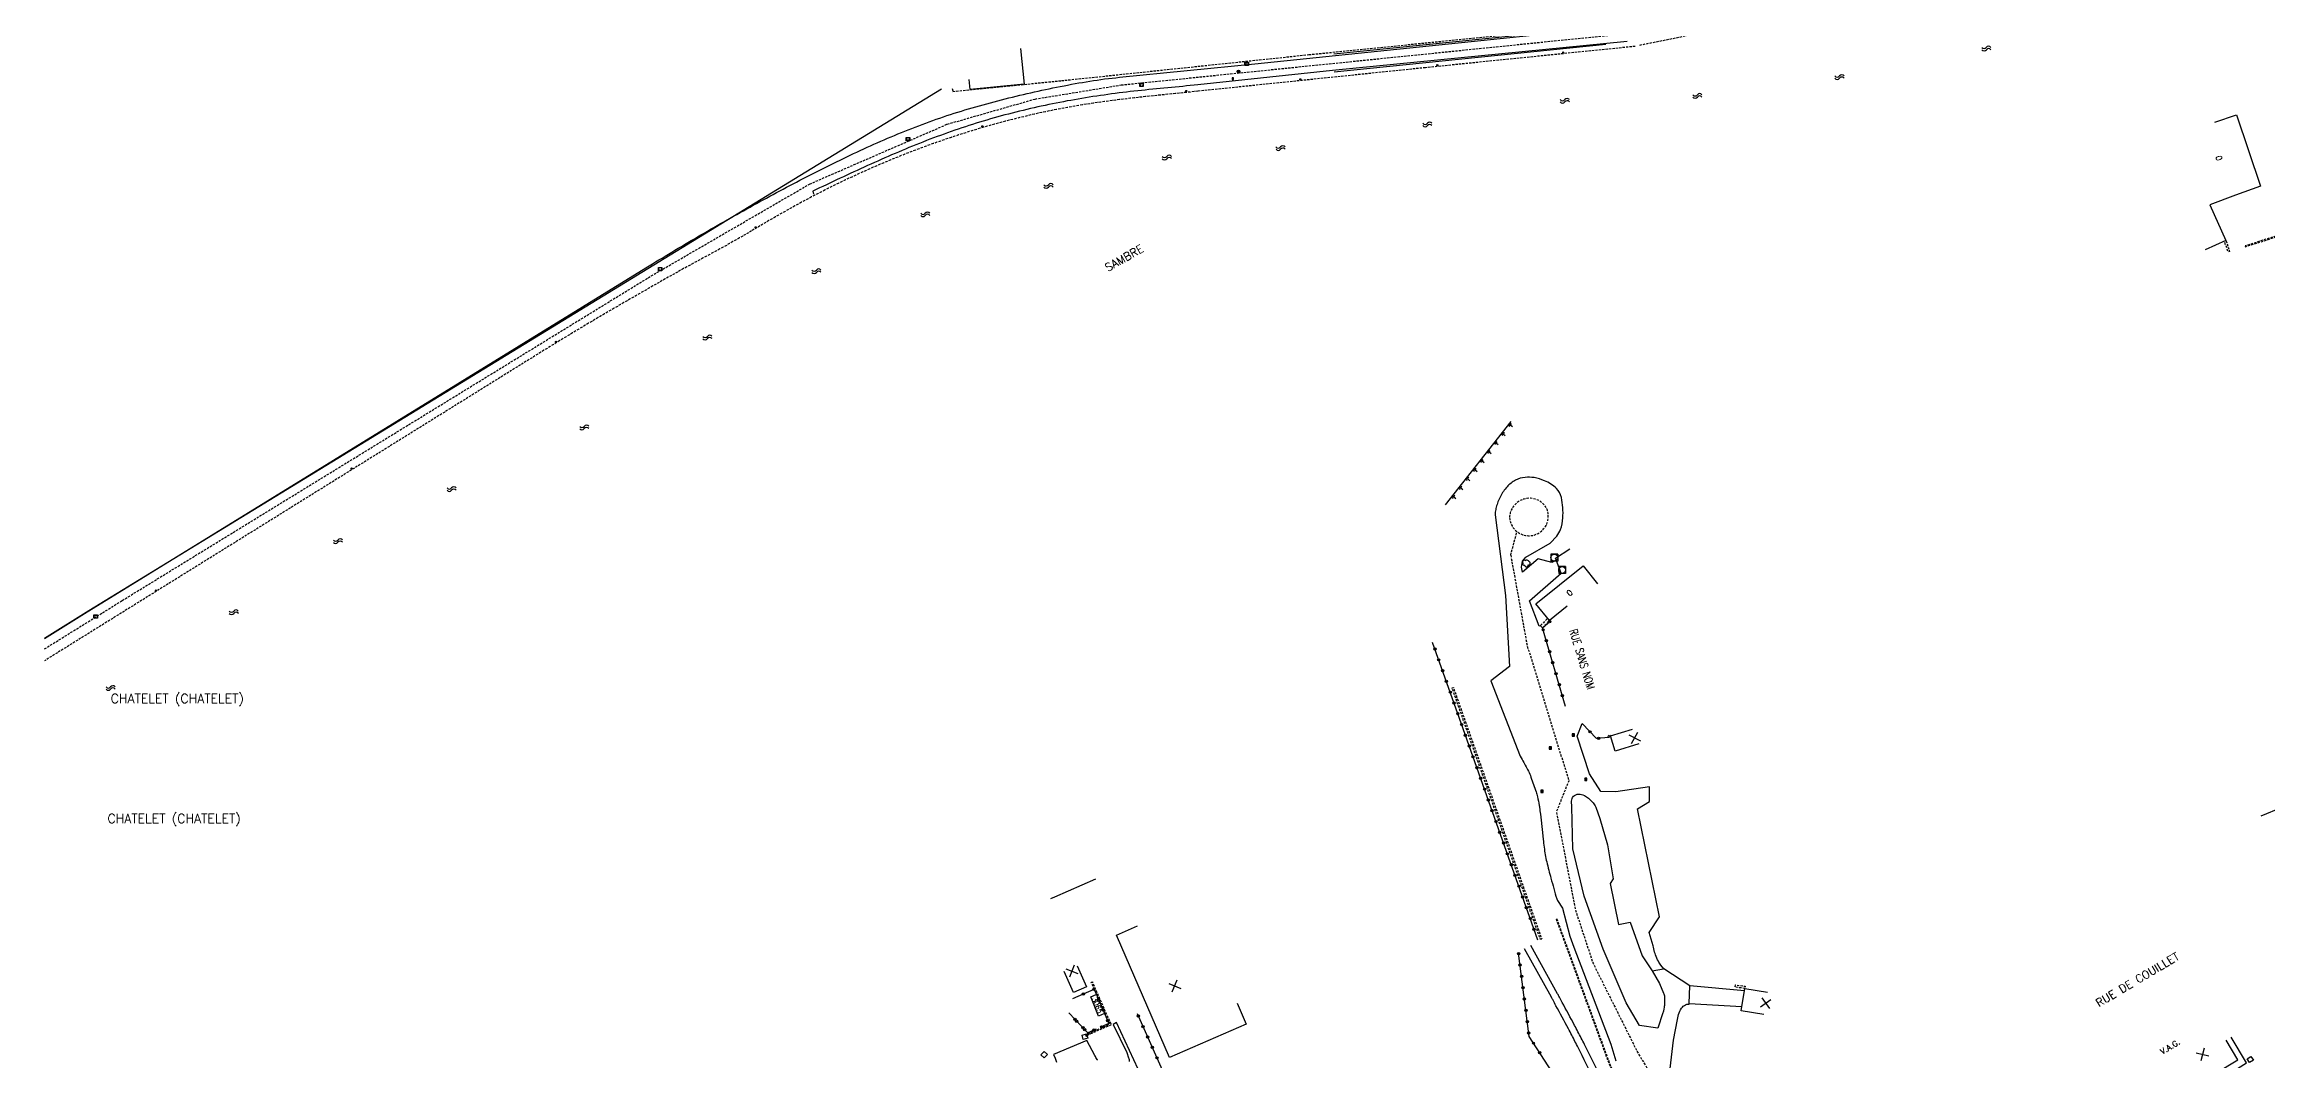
# Model space of a CAD drawing. Header units: millimetres. Extents: x 160000 to 161000, y 121000 to 122000.
# Drawn here: x 160000 to 160486.1, y 121434.1 to 121656.1 of the extents above; entities that cross this region are included whole.
import ezdxf
from ezdxf.enums import TextEntityAlignment as Align

# ---------------------------------------------------------------- set-up
doc = ezdxf.new("R2010")
doc.units = ezdxf.units.MM
doc.linetypes.add('DASHED', pattern=[0.75, 0.5, -0.25])
doc.layers.get('0').update_dxf_attribs({"linetype": 'CONTINUOUS'})
for name, color, linetype in [('W0001', 6, 'DASHED'), ('W0008', 7, 'CONTINUOUS'), ('W0017', 7, 'CONTINUOUS'), ('W0100', 7, 'CONTINUOUS'), ('W0112', 1, 'DASHED'), ('W0211', 2, 'CONTINUOUS'), ('W0300', 7, 'CONTINUOUS'), ('W0322', 7, 'CONTINUOUS'), ('W0330', 7, 'CONTINUOUS'), ('W0334', 7, 'CONTINUOUS'), ('W0402', 7, 'CONTINUOUS'), ('W0420', 7, 'CONTINUOUS'), ('W0454', 7, 'CONTINUOUS'), ('W0500', 5, 'DASHED'), ('W0700', 7, 'CONTINUOUS'), ('W0980', 7, 'CONTINUOUS'), ('W0984', 7, 'CONTINUOUS'), ('W0989', 7, 'CONTINUOUS'), ('W0991', 7, 'CONTINUOUS'), ('W1102', 7, 'CONTINUOUS')]:
    doc.layers.add(name, color=color, linetype=linetype)
doc.styles.get("Standard").update_dxf_attribs({"font": 'romans.shx', "width": 0.85})

# ---------------------------------------------------------------- blocks, each defined once
blk = doc.blocks.new('t211o')
at = {"color": 0, "linetype": 'Continuous'}
for p, q in [((-0.29, 0.5), (-0.29, 0)), ((0, 1), (0, 0)), ((0.29, 0.5), (0.29, 0))]:
    blk.add_line(p, q, dxfattribs=at)
blk = doc.blocks.new('T420')
for p, q in [((0.75, 0.75), (-0.75, 0.75)), ((-0.75, 0.75), (-0.75, -0.75)), ((0.75, 0.75), (0.75, -0.75)), ((0.75, -0.75), (-0.75, -0.75))]:
    blk.add_line(p, q)
blk.add_ellipse((0, 0), major_axis=(-0.53, 0.53), ratio=1, start_param=3.926991, end_param=10.210176)
blk = doc.blocks.new('T300')
for p, q in [((-0.8, 0.51), (-0.86, 0.34)), ((-0.86, 0.34), (-0.86, 0.17)), ((-0.86, 0.17), (-0.74, 0.06)), ((-0.69, 0.63), (-0.8, 0.51)), ((-0.8, -0.06), (-0.74, 0.06)), ((-0.74, 0.06), (-0.69, 0.11)), ((-0.57, 0.69), (-0.69, 0.63)), ((-0.46, 0.69), (-0.57, 0.69)), ((-0.29, 0.63), (-0.46, 0.69)), ((-0.29, 0.63), (-0.17, 0.74)), ((-0.23, 0.57), (-0.29, 0.63)), ((-0.17, 0.74), (-0.06, 0.8)), ((-0.06, 0.8), (0.06, 0.8)), ((0.06, 0.8), (0.23, 0.74)), ((0.23, 0.74), (0.34, 0.63)), ((0.34, 0.63), (0.4, 0.51)), ((0.46, 0.46), (0.34, 0.46)), ((0.4, 0.51), (0.4, 0.46)), ((0.57, 0.4), (0.46, 0.46)), ((0.57, 0.4), (0.69, 0.29)), ((0.69, 0.29), (0.74, 0.17)), ((0.74, 0.06), (0.69, -0.17)), ((0.74, 0.17), (0.74, 0.06)), ((-0.8, -0.17), (-0.8, -0.06)), ((-0.8, -0.23), (-0.8, -0.17)), ((-0.74, -0.34), (-0.8, -0.23)), ((-0.69, -0.4), (-0.74, -0.34)), ((-0.51, -0.46), (-0.69, -0.4)), ((-0.4, -0.46), (-0.51, -0.46)), ((-0.4, -0.46), (-0.34, -0.46)), ((-0.34, -0.46), (-0.34, -0.4)), ((-0.34, -0.51), (-0.34, -0.46)), ((-0.29, -0.63), (-0.34, -0.51)), ((-0.17, -0.74), (-0.29, -0.63)), ((-0.06, -0.8), (-0.17, -0.74)), ((0.06, -0.8), (-0.06, -0.8)), ((0.17, -0.74), (0.06, -0.8)), ((0.23, -0.69), (0.17, -0.74)), ((0.29, -0.46), (0.23, -0.46)), ((0.29, -0.63), (0.23, -0.69)), ((0.46, -0.4), (0.29, -0.46)), ((0.34, -0.51), (0.29, -0.63)), ((0.34, -0.51), (0.34, -0.46)), ((0.57, -0.34), (0.46, -0.4)), ((0.63, -0.29), (0.57, -0.34)), ((0.69, -0.17), (0.63, -0.29))]:
    blk.add_line(p, q)
blk = doc.blocks.new('t322o')
at = {"color": 0, "linetype": 'Continuous'}
for radius in [0.25, 0.15]:
    blk.add_circle((0, 0), radius, dxfattribs=at)
blk = doc.blocks.new('t330o')
at = {"color": 0, "linetype": 'Continuous'}
for p, q in [((0.25, -0.25), (-0.25, 0.25)), ((-0.25, -0.25), (0.25, 0.25)), ((-0.25, 0.25), (-0.25, -0.25)), ((0.25, 0.25), (-0.25, 0.25)), ((0.25, -0.25), (0.25, 0.25)), ((-0.25, -0.25), (0.25, -0.25)), ((-0.25, -0.25), (-0.25, -0.25))]:
    blk.add_line(p, q, dxfattribs=at)
blk = doc.blocks.new('t991o')
at = {"color": 0, "linetype": 'Continuous'}
for p, q in [((-1, 1), (1, -1)), ((-1, -1), (1, 1))]:
    blk.add_line(p, q, dxfattribs=at)
blk = doc.blocks.new('t112o')
at = {"color": 0, "linetype": 'Continuous'}
for p, q in [((-0.5, 0.5), (0.5, 0.5)), ((-0.5, -0.5), (-0.5, 0.5)), ((0.5, 0.5), (0.5, -0.5)), ((0.5, -0.5), (-0.5, -0.5))]:
    blk.add_line(p, q, dxfattribs=at)
blk = doc.blocks.new('t500o')
at = {"color": 0, "linetype": 'Continuous'}
for centre, start, end in [((-0.5, 0.625), 216.8699, 323.1301), ((0.5, -0.125), 36.8699, 143.1301), ((0.5, -0.625), 36.8699, 143.1301), ((-0.5, 0.125), 216.8699, 323.1301)]:
    blk.add_arc(centre, 0.625, start, end, dxfattribs=at)

msp = doc.modelspace()

# ---------------------------------------------------------------- linework, layer by layer
at = {"layer": 'W0001'}
for p, q in [((160235.51, 121647.25), (160343.6, 121658.25)), ((160197.49, 121638.67), (160216.68, 121644.17)), ((160216.68, 121644.17), (160235.51, 121647.25)), ((160167.38, 121625.58), (160197.49, 121638.67)), ((160132.69, 121605.47), (160167.38, 121625.58)), ((160017.02, 121534.51), (160132.69, 121605.47)), ((160000, 121523.91), (160017.02, 121534.51))]:
    msp.add_line(p, q, dxfattribs=at)
at = {"layer": 'W0001', "flags": 128}
msp.add_lwpolyline([(160320.48, 121552.6, 1.219704), (160328.5, 121554.83, 0.743581)], format="xyb", close=True, dxfattribs=at)
for points in [[(160320.73, 121544.44), (160322.1, 121549.57)], [(160320.73, 121544.44), (160324.31, 121524.7), (160333.44, 121495.09), (160330.72, 121488.31), (160334.91, 121466.77), (160338.74, 121455.17), (160348.62, 121435.43), (160353.68, 121427.16), (160354.79, 121422.84), (160358.63, 121407.7), (160360.97, 121400.92), (160364.8, 121392.03), (160368.63, 121382.66), (160373.81, 121373.53), (160378.99, 121364.52), (160385.25, 121355.76)]]:
    msp.add_lwpolyline(points, dxfattribs=at)
at = {"layer": 'W0008'}
for p, q in [((160264.78, 121651.9), (160341.04, 121659.71)), ((160346.17, 121656.78), (160281.75, 121650.38)), ((160227.86, 121647.95), (160228.67, 121648.08)), ((160228.67, 121648.08), (160229.48, 121648.2)), ((160229.48, 121648.2), (160230.29, 121648.32)), ((160230.29, 121648.32), (160231.1, 121648.44)), ((160231.1, 121648.44), (160231.91, 121648.55)), ((160231.91, 121648.55), (160232.72, 121648.65)), ((160232.72, 121648.65), (160233.54, 121648.75)), ((160233.54, 121648.75), (160234.35, 121648.84)), ((160234.35, 121648.84), (160235.16, 121648.92)), ((160235.16, 121648.92), (160264.78, 121651.9)), ((160281.75, 121650.38), (160252.28, 121647.27)), ((160206.14, 121643.15), (160206.93, 121643.36)), ((160206.93, 121643.36), (160207.74, 121643.58)), ((160207.74, 121643.58), (160208.54, 121643.79)), ((160208.54, 121643.79), (160209.34, 121643.99)), ((160209.34, 121643.99), (160210.14, 121644.2)), ((160210.14, 121644.2), (160210.95, 121644.4)), ((160210.95, 121644.4), (160211.75, 121644.59)), ((160211.75, 121644.59), (160212.56, 121644.79)), ((160212.56, 121644.79), (160213.36, 121644.98)), ((160213.36, 121644.98), (160214.17, 121645.17)), ((160214.17, 121645.17), (160214.98, 121645.36)), ((160214.98, 121645.36), (160215.78, 121645.54)), ((160215.78, 121645.54), (160216.59, 121645.73)), ((160216.59, 121645.73), (160217.39, 121645.9)), ((160217.39, 121645.9), (160218.2, 121646.08)), ((160218.2, 121646.08), (160219, 121646.25)), ((160219, 121646.25), (160219.8, 121646.43)), ((160219.8, 121646.43), (160220.6, 121646.59)), ((160221.28, 121643.27), (160220.47, 121643.11)), ((160220.6, 121646.59), (160221.41, 121646.76)), ((160222.09, 121643.43), (160221.28, 121643.27)), ((160221.41, 121646.76), (160222.21, 121646.92)), ((160222.89, 121643.59), (160222.09, 121643.43)), ((160222.21, 121646.92), (160223.02, 121647.08)), ((160223.7, 121643.74), (160222.89, 121643.59)), ((160223.02, 121647.08), (160223.82, 121647.23)), ((160224.51, 121643.88), (160223.7, 121643.74)), ((160223.82, 121647.23), (160224.63, 121647.39)), ((160225.31, 121644.03), (160224.51, 121643.88)), ((160224.63, 121647.39), (160225.43, 121647.53)), ((160226.12, 121644.17), (160225.31, 121644.03)), ((160225.43, 121647.53), (160226.24, 121647.68)), ((160226.93, 121644.3), (160226.12, 121644.17)), ((160226.24, 121647.68), (160227.05, 121647.82)), ((160227.74, 121644.44), (160226.93, 121644.3)), ((160227.05, 121647.82), (160227.86, 121647.95)), ((160228.55, 121644.57), (160227.74, 121644.44)), ((160229.36, 121644.69), (160228.55, 121644.57)), ((160230.18, 121644.82), (160229.36, 121644.69)), ((160230.99, 121644.94), (160230.18, 121644.82)), ((160231.8, 121645.05), (160230.99, 121644.94)), ((160232.61, 121645.17), (160231.8, 121645.05)), ((160233.42, 121645.28), (160232.61, 121645.17)), ((160234.24, 121645.38), (160233.42, 121645.28)), ((160235.05, 121645.49), (160234.24, 121645.38)), ((160235.86, 121645.59), (160235.05, 121645.49)), ((160236.68, 121645.68), (160235.86, 121645.59)), ((160237.5, 121645.78), (160236.68, 121645.68)), ((160238.32, 121645.87), (160237.5, 121645.78)), ((160239.14, 121645.96), (160238.32, 121645.87)), ((160239.97, 121646.05), (160239.14, 121645.96)), ((160240.79, 121646.13), (160239.97, 121646.05)), ((160241.61, 121646.22), (160240.79, 121646.13)), ((160242.43, 121646.3), (160241.61, 121646.22)), ((160243.25, 121646.38), (160242.43, 121646.3)), ((160244.07, 121646.46), (160243.25, 121646.38)), ((160244.89, 121646.54), (160244.07, 121646.46)), ((160245.71, 121646.62), (160244.89, 121646.54)), ((160246.53, 121646.7), (160245.71, 121646.62)), ((160247.35, 121646.78), (160246.53, 121646.7)), ((160248.18, 121646.85), (160247.35, 121646.78)), ((160249, 121646.94), (160248.18, 121646.85)), ((160249.82, 121647.02), (160249, 121646.94)), ((160250.64, 121647.1), (160249.82, 121647.02)), ((160251.46, 121647.18), (160250.64, 121647.1)), ((160252.28, 121647.27), (160251.46, 121647.18)), ((160190.48, 121638.05), (160191.25, 121638.34)), ((160191.25, 121638.34), (160192.01, 121638.63)), ((160192.01, 121638.63), (160192.78, 121638.91)), ((160192.78, 121638.91), (160193.54, 121639.19)), ((160193.54, 121639.19), (160194.31, 121639.47)), ((160194.31, 121639.47), (160195.08, 121639.74)), ((160195.08, 121639.74), (160195.85, 121640.01)), ((160195.85, 121640.01), (160196.63, 121640.27)), ((160196.63, 121640.27), (160197.42, 121640.54)), ((160197.42, 121640.54), (160198.2, 121640.79)), ((160198.2, 121640.79), (160198.99, 121641.05)), ((160198.99, 121641.05), (160199.78, 121641.29)), ((160199.78, 121641.29), (160200.57, 121641.54)), ((160200.57, 121641.54), (160201.36, 121641.78)), ((160201.36, 121641.78), (160202.15, 121642.02)), ((160202.23, 121638.37), (160201.45, 121638.12)), ((160202.15, 121642.02), (160202.95, 121642.25)), ((160203.01, 121638.62), (160202.23, 121638.37)), ((160202.95, 121642.25), (160203.74, 121642.48)), ((160203.79, 121638.87), (160203.01, 121638.62)), ((160203.74, 121642.48), (160204.54, 121642.71)), ((160204.57, 121639.11), (160203.79, 121638.87)), ((160204.54, 121642.71), (160205.34, 121642.93)), ((160205.36, 121639.34), (160204.57, 121639.11)), ((160205.34, 121642.93), (160206.14, 121643.15)), ((160206.14, 121639.58), (160205.36, 121639.34)), ((160206.93, 121639.81), (160206.14, 121639.58)), ((160207.72, 121640.03), (160206.93, 121639.81)), ((160208.51, 121640.25), (160207.72, 121640.03)), ((160209.3, 121640.47), (160208.51, 121640.25)), ((160210.09, 121640.68), (160209.3, 121640.47)), ((160210.88, 121640.89), (160210.09, 121640.68)), ((160211.68, 121641.1), (160210.88, 121640.89)), ((160212.47, 121641.3), (160211.68, 121641.1)), ((160213.27, 121641.5), (160212.47, 121641.3)), ((160214.06, 121641.69), (160213.27, 121641.5)), ((160214.86, 121641.88), (160214.06, 121641.69)), ((160215.66, 121642.07), (160214.86, 121641.88)), ((160216.46, 121642.25), (160215.66, 121642.07)), ((160217.26, 121642.43), (160216.46, 121642.25)), ((160218.06, 121642.61), (160217.26, 121642.43)), ((160218.87, 121642.78), (160218.06, 121642.61)), ((160219.67, 121642.95), (160218.87, 121642.78)), ((160220.47, 121643.11), (160219.67, 121642.95)), ((160179.2, 121633.27), (160179.95, 121633.61)), ((160179.95, 121633.61), (160180.69, 121633.94)), ((160180.69, 121633.94), (160181.44, 121634.28)), ((160181.44, 121634.28), (160182.18, 121634.61)), ((160182.18, 121634.61), (160182.93, 121634.94)), ((160182.93, 121634.94), (160183.68, 121635.27)), ((160183.68, 121635.27), (160184.43, 121635.59)), ((160184.43, 121635.59), (160185.18, 121635.91)), ((160185.18, 121635.91), (160185.94, 121636.22)), ((160185.94, 121636.22), (160186.69, 121636.54)), ((160186.69, 121636.54), (160187.45, 121636.85)), ((160187.45, 121636.85), (160188.21, 121637.15)), ((160188.21, 121637.15), (160188.96, 121637.46)), ((160189.11, 121633.54), (160188.35, 121633.22)), ((160188.96, 121637.46), (160189.72, 121637.76)), ((160189.87, 121633.85), (160189.11, 121633.54)), ((160189.72, 121637.76), (160190.48, 121638.05)), ((160190.64, 121634.16), (160189.87, 121633.85)), ((160191.4, 121634.46), (160190.64, 121634.16)), ((160192.17, 121634.77), (160191.4, 121634.46)), ((160192.93, 121635.07), (160192.17, 121634.77)), ((160193.7, 121635.36), (160192.93, 121635.07)), ((160194.47, 121635.66), (160193.7, 121635.36)), ((160195.24, 121635.95), (160194.47, 121635.66)), ((160196.02, 121636.23), (160195.24, 121635.95)), ((160196.79, 121636.52), (160196.02, 121636.23)), ((160197.57, 121636.79), (160196.79, 121636.52)), ((160198.34, 121637.07), (160197.57, 121636.79)), ((160199.12, 121637.34), (160198.34, 121637.07)), ((160199.9, 121637.6), (160199.12, 121637.34)), ((160200.67, 121637.87), (160199.9, 121637.6)), ((160201.45, 121638.12), (160200.67, 121637.87)), ((160168.9, 121628.26), (160169.63, 121628.63)), ((160169.63, 121628.63), (160170.36, 121629)), ((160170.36, 121629), (160171.09, 121629.37)), ((160171.09, 121629.37), (160171.82, 121629.73)), ((160171.82, 121629.73), (160172.56, 121630.09)), ((160172.56, 121630.09), (160173.29, 121630.46)), ((160173.29, 121630.46), (160174.03, 121630.81)), ((160174.03, 121630.81), (160174.76, 121631.17)), ((160174.76, 121631.17), (160175.5, 121631.53)), ((160175.5, 121631.53), (160176.24, 121631.88)), ((160176.24, 121631.88), (160176.98, 121632.23)), ((160176.98, 121632.23), (160177.72, 121632.58)), ((160177.72, 121632.58), (160178.46, 121632.92)), ((160178.53, 121628.91), (160177.78, 121628.57)), ((160178.46, 121632.92), (160179.2, 121633.27)), ((160179.28, 121629.26), (160178.53, 121628.91)), ((160180.03, 121629.6), (160179.28, 121629.26)), ((160180.78, 121629.94), (160180.03, 121629.6)), ((160181.54, 121630.27), (160180.78, 121629.94)), ((160182.29, 121630.61), (160181.54, 121630.27)), ((160183.05, 121630.94), (160182.29, 121630.61)), ((160183.8, 121631.28), (160183.05, 121630.94)), ((160184.56, 121631.61), (160183.8, 121631.28)), ((160185.31, 121631.93), (160184.56, 121631.61)), ((160186.07, 121632.26), (160185.31, 121631.93)), ((160186.83, 121632.58), (160186.07, 121632.26)), ((160187.59, 121632.9), (160186.83, 121632.58)), ((160188.35, 121633.22), (160187.59, 121632.9)), ((160160.14, 121623.7), (160160.86, 121624.08)), ((160160.86, 121624.08), (160161.59, 121624.47)), ((160161.59, 121624.47), (160162.32, 121624.86)), ((160162.32, 121624.86), (160163.05, 121625.24)), ((160163.05, 121625.24), (160163.78, 121625.62)), ((160163.78, 121625.62), (160164.51, 121626.01)), ((160164.51, 121626.01), (160165.24, 121626.39)), ((160165.24, 121626.39), (160165.98, 121626.77)), ((160165.98, 121626.77), (160166.71, 121627.15)), ((160166.71, 121627.15), (160167.44, 121627.52)), ((160167.44, 121627.52), (160168.17, 121627.89)), ((160168.8, 121624.37), (160168.05, 121624.01)), ((160168.05, 121624.01), (160168.22, 121623.34)), ((160168.17, 121627.89), (160168.9, 121628.26)), ((160169.55, 121624.72), (160168.8, 121624.37)), ((160170.3, 121625.07), (160169.55, 121624.72)), ((160171.04, 121625.42), (160170.3, 121625.07)), ((160171.79, 121625.78), (160171.04, 121625.42)), ((160172.54, 121626.13), (160171.79, 121625.78)), ((160173.29, 121626.48), (160172.54, 121626.13)), ((160174.03, 121626.83), (160173.29, 121626.48)), ((160174.78, 121627.18), (160174.03, 121626.83)), ((160175.53, 121627.53), (160174.78, 121627.18)), ((160176.28, 121627.88), (160175.53, 121627.53)), ((160177.03, 121628.22), (160176.28, 121627.88)), ((160177.78, 121628.57), (160177.03, 121628.22)), ((160150.74, 121618.54), (160151.46, 121618.95)), ((160151.46, 121618.95), (160152.18, 121619.35)), ((160152.18, 121619.35), (160152.9, 121619.75)), ((160152.9, 121619.75), (160153.62, 121620.15)), ((160153.62, 121620.15), (160154.34, 121620.55)), ((160154.34, 121620.55), (160155.06, 121620.95)), ((160155.06, 121620.95), (160155.79, 121621.34)), ((160155.79, 121621.34), (160156.51, 121621.74)), ((160156.51, 121621.74), (160157.23, 121622.13)), ((160157.23, 121622.13), (160157.96, 121622.52)), ((160157.96, 121622.52), (160158.68, 121622.92)), ((160158.68, 121622.92), (160159.41, 121623.31)), ((160159.41, 121623.31), (160160.14, 121623.7)), ((160142.17, 121613.61), (160142.88, 121614.03)), ((160142.88, 121614.03), (160143.59, 121614.45)), ((160143.59, 121614.45), (160144.31, 121614.86)), ((160144.31, 121614.86), (160145.02, 121615.27)), ((160145.02, 121615.27), (160145.73, 121615.69)), ((160145.73, 121615.69), (160146.45, 121616.1)), ((160146.45, 121616.1), (160147.16, 121616.51)), ((160147.16, 121616.51), (160147.88, 121616.92)), ((160147.88, 121616.92), (160148.59, 121617.32)), ((160148.59, 121617.32), (160149.31, 121617.73)), ((160149.31, 121617.73), (160150.02, 121618.14)), ((160150.02, 121618.14), (160150.74, 121618.54)), ((160134.39, 121608.97), (160135.1, 121609.39)), ((160135.1, 121609.39), (160135.8, 121609.82)), ((160135.8, 121609.82), (160136.51, 121610.25)), ((160136.51, 121610.25), (160137.21, 121610.67)), ((160137.21, 121610.67), (160137.92, 121611.09)), ((160137.92, 121611.09), (160138.63, 121611.52)), ((160138.63, 121611.52), (160139.34, 121611.94)), ((160139.34, 121611.94), (160140.04, 121612.36)), ((160140.04, 121612.36), (160140.75, 121612.78)), ((160140.75, 121612.78), (160141.46, 121613.2)), ((160141.46, 121613.2), (160142.17, 121613.61)), ((160008.79, 121531.65), (160131.58, 121607.25)), ((160131.58, 121607.25), (160132.29, 121607.68)), ((160132.29, 121607.68), (160132.99, 121608.11)), ((160132.99, 121608.11), (160133.69, 121608.54)), ((160133.69, 121608.54), (160134.39, 121608.97)), ((160000, 121526.19), (160008.79, 121531.65))]:
    msp.add_line(p, q, dxfattribs=at)
at = {"layer": 'W0008', "flags": 128}
for points in [[(160330.68, 121543.34), (160329.71, 121542.8), (160326.72, 121543.59), (160323.29, 121540.7), (160323.07, 121541.83), (160323.34, 121543.13), (160324.06, 121543.97), (160329.37, 121547.04), (160330.8, 121548.61, 0.103324), (160331.63, 121550.02, 0.064874), (160332.14, 121552.57, 0.07167), (160331.81, 121557.03, 0.144463), (160330.72, 121559.01, 0.04966), (160329.54, 121559.96, 0.046462), (160328.12, 121560.71, 0.056426), (160325.87, 121561.37, 0.066498), (160323.88, 121561.44, 0.098189), (160321.8, 121560.82, 0.089284), (160319.93, 121559.35, 0.059359), (160318.48, 121557.27, 0.058899), (160317.56, 121554.89, 0.034462), (160317.36, 121553.85, 0.06017), (160317.36, 121553.24), (160319.56, 121535.57), (160320.5, 121520.09), (160316.42, 121516.95), (160322.81, 121500.45), (160323.22, 121499.74, -0.014789), (160324.59, 121497.2, -0.029363), (160325.16, 121495.86, -0.003302), (160326.3, 121492.64, -0.022734), (160326.44, 121492.16, -0.00854), (160326.58, 121491.57, -0.002716), (160326.97, 121489.69, -0.01629), (160327.04, 121489.23, -0.005277), (160327.22, 121487.81), (160327.67, 121483.75), (160327.83, 121482.27, 0.011248), (160328.28, 121478.88, 0.024691), (160328.6, 121477.35, 0.001531), (160329.53, 121473.77, 0.002412), (160330.15, 121471.51, 0.010408), (160330.81, 121469.26, 0.062808), (160330.98, 121468.91), (160332.06, 121467.19), (160333.66, 121461.1), (160334.54, 121458.73), (160342.64, 121437.48), (160343.73, 121433.84)], [(160355.44, 121430.94), (160356.33, 121438.35), (160357.22, 121442.85), (160357.47, 121443.95, -0.096946), (160358.09, 121445.33, -0.123357), (160358.99, 121446.11, -0.153744), (160359.61, 121446.22, 0.449095), (160359.8, 121446.38), (160359.9, 121450.25), (160354.21, 121453.98), (160353.57, 121454.78, -0.048817), (160353.03, 121455.6, -0.031154), (160352.4, 121457, -0.037251), (160352.22, 121457.61, 0.016358), (160351.87, 121459.02), (160351.05, 121461.91), (160353.3, 121465.35), (160348.44, 121488.96), (160351.1, 121490.54), (160351.1, 121493.78), (160343.74, 121492.66), (160340.45, 121492.76), (160337.98, 121496.59), (160335.24, 121504.82), (160336.37, 121507.6)], [(160351.67, 121453.49), (160353.27, 121450.77), (160354.18, 121448.66, -0.088124), (160354.39, 121447.82, -0.040051), (160354.34, 121445.93, -0.023451), (160354.21, 121445.02, -0.031242), (160354.03, 121444.35), (160352.91, 121440.98), (160348.93, 121441.54), (160345.97, 121446.55), (160340.93, 121458.24), (160336.79, 121469.83), (160334.34, 121480.18), (160334.1, 121489.4), (160334.05, 121490.61, -0.204754), (160334.46, 121491.69, -0.195507), (160335.56, 121492.17, -0.132418), (160336.85, 121491.86, -0.083766), (160338.49, 121490.58, -0.038236), (160339.06, 121489.85, -0.061363), (160339.32, 121489.34), (160340.21, 121486.83)], [(160243.01, 121423.84), (160234.5, 121442.19), (160233.77, 121441.82), (160236.74, 121435.68), (160237.16, 121434.53, -0.121668), (160237.24, 121433.73, -0.108702)], [(160230.38, 121433.96, -0.029114), (160230.26, 121434.15, -0.006183), (160229.77, 121435.04), (160227.98, 121438.32), (160220.7, 121435.22), (160221.08, 121434.41, -0.057582), (160221.37, 121433.54, -0.031522)]]:
    msp.add_lwpolyline(points, format="xyb", dxfattribs=at)
for points in [[(160327.24, 121529), (160326.98, 121528.9), (160324.85, 121534.45), (160331.8, 121540.48), (160330.53, 121543.8), (160333.68, 121545.8)], [(160340.21, 121486.83), (160341.92, 121481.07), (160343.16, 121473.66), (160342.46, 121472.61), (160344.31, 121463.67), (160346.89, 121464.18), (160349.49, 121456.78), (160351.67, 121453.49), (160354.14, 121453.98)]]:
    msp.add_lwpolyline(points, dxfattribs=at)
at = {"layer": 'W0017', "flags": 128}
for points in [[(160371.89, 121449.12), (160359.9, 121450.25)], [(160359.8, 121446.38), (160371.31, 121445.72)]]:
    msp.add_lwpolyline(points, dxfattribs=at)
at = {"layer": 'W0100', "flags": 128}
for points in [[(160474.76, 121639.11), (160479.5, 121640.7), (160484.72, 121625.13), (160479.28, 121623.13), (160473.65, 121621.06), (160477.18, 121613.21), (160472.63, 121611.16)], [(160333.11, 121533.3), (160329.24, 121530.13), (160326.22, 121533.8), (160336.57, 121542.07), (160339.69, 121538.16)], [(160348.78, 121503.13), (160343.61, 121501.56), (160342.59, 121504.89), (160347.38, 121506.34)], [(160494.95, 121463.87), (160499.59, 121465.74), (160498.82, 121467.66), (160499.24, 121468.84), (160498.14, 121469.26), (160496.84, 121472.24), (160497.23, 121473.39), (160496.22, 121473.79), (160493.45, 121480.07), (160489.43, 121489.22), (160484.79, 121487.35)], [(160229.89, 121473.59), (160220.95, 121469.65), (160220.03, 121469.24)], [(160260.89, 121446.43), (160262.89, 121441.85), (160246.12, 121434.54), (160234.48, 121461.34), (160239.07, 121463.33)], [(160225.91, 121454.62), (160227.91, 121450.04), (160225.08, 121448.81), (160223.08, 121453.39)], [(160376.11, 121444), (160371.16, 121444.76), (160371.31, 121445.72), (160371.89, 121449.12), (160371.98, 121449.67), (160376.92, 121448.89)], [(160231.89, 121444.18), (160230.57, 121443.64), (160228.87, 121447.85), (160230.09, 121448.34)]]:
    msp.add_lwpolyline(points, dxfattribs=at)
at = {"layer": 'W0100'}
msp.add_lwpolyline([(160441.53, 121405.42), (160444.06, 121401.1), (160458.69, 121409.69), (160464.05, 121412.87), (160464.01, 121412.93), (160474.6, 121419.27), (160469.49, 121427.86), (160479.78, 121434.04), (160477.2, 121438.33)], dxfattribs=at)
at = {"layer": 'W0112'}
for p, q in [((160386.86, 121663.5), (160348.94, 121655.91)), ((160276.59, 121653.88), (160324.44, 121658.7)), ((160222.47, 121648.19), (160276.59, 121653.88)), ((160347.95, 121655.68), (160302.07, 121651.02)), ((160198.71, 121645.81), (160222.47, 121648.19)), ((160302.07, 121651.02), (160252.28, 121645.87)), ((160198.59, 121646.47), (160198.71, 121645.81)), ((160229.47, 121643.27), (160228.66, 121643.15)), ((160230.28, 121643.39), (160229.47, 121643.27)), ((160231.09, 121643.5), (160230.28, 121643.39)), ((160231.91, 121643.61), (160231.09, 121643.5)), ((160232.72, 121643.72), (160231.91, 121643.61)), ((160233.53, 121643.83), (160232.72, 121643.72)), ((160234.34, 121643.93), (160233.53, 121643.83)), ((160235.16, 121644.04), (160234.34, 121643.93)), ((160235.97, 121644.14), (160235.16, 121644.04)), ((160236.79, 121644.23), (160235.97, 121644.14)), ((160237.6, 121644.33), (160236.79, 121644.23)), ((160238.41, 121644.42), (160237.6, 121644.33)), ((160239.23, 121644.51), (160238.41, 121644.42)), ((160240.04, 121644.6), (160239.23, 121644.51)), ((160240.86, 121644.69), (160240.04, 121644.6)), ((160241.67, 121644.78), (160240.86, 121644.69)), ((160242.49, 121644.87), (160241.67, 121644.78)), ((160243.31, 121644.95), (160242.49, 121644.87)), ((160244.12, 121645.04), (160243.31, 121644.95)), ((160244.94, 121645.12), (160244.12, 121645.04)), ((160245.75, 121645.2), (160244.94, 121645.12)), ((160246.57, 121645.29), (160245.75, 121645.2)), ((160247.39, 121645.37), (160246.57, 121645.29)), ((160248.2, 121645.45), (160247.39, 121645.37)), ((160249.02, 121645.53), (160248.2, 121645.45)), ((160249.83, 121645.62), (160249.02, 121645.53)), ((160250.65, 121645.7), (160249.83, 121645.62)), ((160251.47, 121645.78), (160250.65, 121645.7)), ((160252.28, 121645.87), (160251.47, 121645.78)), ((160207.03, 121638.45), (160206.24, 121638.23)), ((160207.82, 121638.67), (160207.03, 121638.45)), ((160208.61, 121638.89), (160207.82, 121638.67)), ((160209.4, 121639.1), (160208.61, 121638.89)), ((160210.2, 121639.31), (160209.4, 121639.1)), ((160210.99, 121639.52), (160210.2, 121639.31)), ((160211.79, 121639.72), (160210.99, 121639.52)), ((160212.58, 121639.92), (160211.79, 121639.72)), ((160213.38, 121640.12), (160212.58, 121639.92)), ((160214.18, 121640.31), (160213.38, 121640.12)), ((160214.98, 121640.5), (160214.18, 121640.31)), ((160215.77, 121640.69), (160214.98, 121640.5)), ((160216.57, 121640.87), (160215.77, 121640.69)), ((160217.38, 121641.05), (160216.57, 121640.87)), ((160218.18, 121641.22), (160217.38, 121641.05)), ((160218.98, 121641.39), (160218.18, 121641.22)), ((160219.78, 121641.56), (160218.98, 121641.39)), ((160220.59, 121641.72), (160219.78, 121641.56)), ((160221.39, 121641.88), (160220.59, 121641.72)), ((160222.2, 121642.04), (160221.39, 121641.88)), ((160223, 121642.19), (160222.2, 121642.04)), ((160223.81, 121642.34), (160223, 121642.19)), ((160224.62, 121642.48), (160223.81, 121642.34)), ((160225.42, 121642.62), (160224.62, 121642.48)), ((160226.23, 121642.76), (160225.42, 121642.62)), ((160227.04, 121642.89), (160226.23, 121642.76)), ((160227.85, 121643.02), (160227.04, 121642.89)), ((160228.66, 121643.15), (160227.85, 121643.02)), ((160192.09, 121633.59), (160191.31, 121633.3)), ((160192.87, 121633.87), (160192.09, 121633.59)), ((160193.65, 121634.16), (160192.87, 121633.87)), ((160194.43, 121634.44), (160193.65, 121634.16)), ((160195.22, 121634.72), (160194.43, 121634.44)), ((160196.01, 121634.99), (160195.22, 121634.72)), ((160196.79, 121635.26), (160196.01, 121634.99)), ((160197.58, 121635.53), (160196.79, 121635.26)), ((160198.37, 121635.79), (160197.58, 121635.53)), ((160199.16, 121636.05), (160198.37, 121635.79)), ((160199.95, 121636.31), (160199.16, 121636.05)), ((160200.73, 121636.56), (160199.95, 121636.31)), ((160201.52, 121636.81), (160200.73, 121636.56)), ((160202.3, 121637.05), (160201.52, 121636.81)), ((160203.09, 121637.29), (160202.3, 121637.05)), ((160203.87, 121637.53), (160203.09, 121637.29)), ((160204.66, 121637.77), (160203.87, 121637.53)), ((160205.45, 121638), (160204.66, 121637.77)), ((160206.24, 121638.23), (160205.45, 121638)), ((160180.52, 121628.9), (160179.76, 121628.56)), ((160181.28, 121629.24), (160180.52, 121628.9)), ((160182.05, 121629.57), (160181.28, 121629.24)), ((160182.81, 121629.89), (160182.05, 121629.57)), ((160183.58, 121630.22), (160182.81, 121629.89)), ((160184.34, 121630.54), (160183.58, 121630.22)), ((160185.11, 121630.86), (160184.34, 121630.54)), ((160185.88, 121631.18), (160185.11, 121630.86)), ((160186.65, 121631.49), (160185.88, 121631.18)), ((160187.43, 121631.8), (160186.65, 121631.49)), ((160188.2, 121632.1), (160187.43, 121631.8)), ((160188.97, 121632.41), (160188.2, 121632.1)), ((160189.75, 121632.71), (160188.97, 121632.41)), ((160190.53, 121633), (160189.75, 121632.71)), ((160191.31, 121633.3), (160190.53, 121633)), ((160170, 121623.9), (160169.26, 121623.52)), ((160170.75, 121624.28), (160170, 121623.9)), ((160171.49, 121624.65), (160170.75, 121624.28)), ((160172.23, 121625.02), (160171.49, 121624.65)), ((160172.98, 121625.39), (160172.23, 121625.02)), ((160173.73, 121625.75), (160172.98, 121625.39)), ((160174.48, 121626.12), (160173.73, 121625.75)), ((160175.23, 121626.47), (160174.48, 121626.12)), ((160175.98, 121626.83), (160175.23, 121626.47)), ((160176.73, 121627.18), (160175.98, 121626.83)), ((160177.49, 121627.53), (160176.73, 121627.18)), ((160178.24, 121627.88), (160177.49, 121627.53)), ((160179, 121628.22), (160178.24, 121627.88)), ((160179.76, 121628.56), (160179, 121628.22)), ((160161.31, 121619.21), (160160.6, 121618.8)), ((160162.02, 121619.61), (160161.31, 121619.21)), ((160162.73, 121620.01), (160162.02, 121619.61)), ((160163.44, 121620.4), (160162.73, 121620.01)), ((160164.16, 121620.8), (160163.44, 121620.4)), ((160164.87, 121621.19), (160164.16, 121620.8)), ((160165.59, 121621.58), (160164.87, 121621.19)), ((160166.32, 121621.97), (160165.59, 121621.58)), ((160167.05, 121622.37), (160166.32, 121621.97)), ((160167.79, 121622.75), (160167.05, 121622.37)), ((160168.53, 121623.14), (160167.79, 121622.75)), ((160169.26, 121623.52), (160168.53, 121623.14)), ((160152.74, 121614.2), (160152.03, 121613.79)), ((160153.37, 121614.57), (160152.74, 121614.2)), ((160154, 121614.94), (160153.37, 121614.57)), ((160154.63, 121615.31), (160154, 121614.94)), ((160155.26, 121615.68), (160154.63, 121615.31)), ((160155.89, 121616.05), (160155.26, 121615.68)), ((160156.52, 121616.42), (160155.89, 121616.05)), ((160157.15, 121616.8), (160156.52, 121616.42)), ((160157.78, 121617.17), (160157.15, 121616.8)), ((160158.48, 121617.58), (160157.78, 121617.17)), ((160159.19, 121617.99), (160158.48, 121617.58)), ((160159.9, 121618.4), (160159.19, 121617.99)), ((160160.6, 121618.8), (160159.9, 121618.4)), ((160144.11, 121609.41), (160143.39, 121609.02)), ((160144.84, 121609.81), (160144.11, 121609.41)), ((160145.56, 121610.2), (160144.84, 121609.81)), ((160146.29, 121610.59), (160145.56, 121610.2)), ((160147.01, 121610.98), (160146.29, 121610.59)), ((160147.73, 121611.38), (160147.01, 121610.98)), ((160148.45, 121611.77), (160147.73, 121611.38)), ((160149.16, 121612.17), (160148.45, 121611.77)), ((160149.88, 121612.57), (160149.16, 121612.17)), ((160150.6, 121612.98), (160149.88, 121612.57)), ((160151.31, 121613.38), (160150.6, 121612.98)), ((160152.03, 121613.79), (160151.31, 121613.38)), ((160135.13, 121604.45), (160134.46, 121604.07)), ((160135.8, 121604.83), (160135.13, 121604.45)), ((160136.47, 121605.21), (160135.8, 121604.83)), ((160137.14, 121605.58), (160136.47, 121605.21)), ((160137.81, 121605.96), (160137.14, 121605.58)), ((160138.48, 121606.34), (160137.81, 121605.96)), ((160139.15, 121606.71), (160138.48, 121606.34)), ((160139.82, 121607.08), (160139.15, 121606.71)), ((160140.5, 121607.45), (160139.82, 121607.08)), ((160141.22, 121607.85), (160140.5, 121607.45)), ((160141.94, 121608.24), (160141.22, 121607.85)), ((160142.67, 121608.63), (160141.94, 121608.24)), ((160143.39, 121609.02), (160142.67, 121608.63)), ((160126.73, 121599.64), (160126.03, 121599.23)), ((160127.44, 121600.05), (160126.73, 121599.64)), ((160128.14, 121600.46), (160127.44, 121600.05)), ((160128.85, 121600.86), (160128.14, 121600.46)), ((160129.55, 121601.27), (160128.85, 121600.86)), ((160130.26, 121601.67), (160129.55, 121601.27)), ((160130.96, 121602.08), (160130.26, 121601.67)), ((160131.67, 121602.48), (160130.96, 121602.08)), ((160132.38, 121602.88), (160131.67, 121602.48)), ((160133.08, 121603.29), (160132.38, 121602.88)), ((160133.79, 121603.69), (160133.08, 121603.29)), ((160134.46, 121604.07), (160133.79, 121603.69)), ((160118.31, 121594.7), (160117.61, 121594.29)), ((160119.01, 121595.12), (160118.31, 121594.7)), ((160119.71, 121595.53), (160119.01, 121595.12)), ((160120.41, 121595.95), (160119.71, 121595.53)), ((160121.11, 121596.36), (160120.41, 121595.95)), ((160121.81, 121596.77), (160121.11, 121596.36)), ((160122.51, 121597.18), (160121.81, 121596.77)), ((160123.22, 121597.6), (160122.51, 121597.18)), ((160123.92, 121598.01), (160123.22, 121597.6)), ((160124.62, 121598.42), (160123.92, 121598.01)), ((160125.32, 121598.83), (160124.62, 121598.42)), ((160126.03, 121599.23), (160125.32, 121598.83)), ((160110.65, 121590.07), (160109.96, 121589.64)), ((160111.34, 121590.5), (160110.65, 121590.07)), ((160112.04, 121590.92), (160111.34, 121590.5)), ((160112.73, 121591.35), (160112.04, 121590.92)), ((160113.43, 121591.77), (160112.73, 121591.35)), ((160114.12, 121592.19), (160113.43, 121591.77)), ((160114.82, 121592.61), (160114.12, 121592.19)), ((160115.52, 121593.03), (160114.82, 121592.61)), ((160116.21, 121593.45), (160115.52, 121593.03)), ((160116.91, 121593.87), (160116.21, 121593.45)), ((160117.61, 121594.29), (160116.91, 121593.87)), ((160108.57, 121588.79), (160000, 121521.32)), ((160109.27, 121589.22), (160108.57, 121588.79)), ((160109.96, 121589.64), (160109.27, 121589.22))]:
    msp.add_line(p, q, dxfattribs=at)
at = {"layer": 'W0112', "flags": 128}
for points in [[(160481.42, 121612.06), (160481.48, 121611.87), (160490.74, 121614.84), (160490.95, 121614.08), (160491.62, 121610.7), (160492.54, 121607.21), (160494, 121603.39), (160494.71, 121601.96), (160495.12, 121601.21), (160495.3, 121601.31), (160494.89, 121602.06), (160494.18, 121603.47), (160492.73, 121607.27), (160491.81, 121610.74), (160491.14, 121614.12), (160490.88, 121615.1)], [(160327.7, 121528.54), (160329.24, 121530.13), (160328.78, 121530.58), (160327.23, 121528.99)], [(160327.51, 121460.47), (160327.23, 121460.37), (160311.22, 121505.97), (160307.91, 121515.4), (160308.19, 121515.5), (160311.51, 121506.07)], [(160342.59, 121504.89), (160342.21, 121504.54), (160341.98, 121504.8), (160342.36, 121505.15)], [(160228.97, 121451), (160229.2, 121451.1), (160233.34, 121441.73), (160228.78, 121439.71), (160227.86, 121439.3), (160227.76, 121439.53), (160228.68, 121439.94), (160233.01, 121441.85)], [(160371.98, 121449.67), (160369.83, 121449.96), (160369.89, 121450.44), (160372.05, 121450.15)]]:
    msp.add_lwpolyline(points, close=True, dxfattribs=at)
for points in [[(160477.18, 121613.21), (160477.99, 121610.86), (160477.66, 121610.74), (160476.86, 121613.07)], [(160350.74, 121414.17), (160342.39, 121433.3), (160333.28, 121458.21), (160330.82, 121464.95), (160330.67, 121464.85), (160342.22, 121433.23), (160350.57, 121414.09)]]:
    msp.add_lwpolyline(points, dxfattribs=at)
at = {"layer": 'W0211', "flags": 128}
msp.add_lwpolyline([(160320.78, 121573.68), (160306.39, 121555.42)], dxfattribs=at)
at = {"layer": 'W0322'}
for p, q in [((160009.68, 121532.32), (160196.25, 121646.43)), ((160000, 121526.3), (160009.68, 121532.32))]:
    msp.add_line(p, q, dxfattribs=at)
at = {"layer": 'W0322', "flags": 128}
for points in [[(160332.75, 121511.3), (160327.7, 121528.54), (160329.44, 121530.04)], [(160326.69, 121460.25), (160310.32, 121506.47), (160303.65, 121525.32)], [(160342.21, 121504.54), (160339.51, 121504.32), (160336.37, 121507.6)], [(160336.33, 121402.88), (160344.73, 121408.31), (160324.78, 121439.17), (160322.45, 121457.35)], [(160224.97, 121447.44), (160229.59, 121449.49), (160232.84, 121441.97), (160231, 121441.18)], [(160230.08, 121440.77), (160228.23, 121439.95), (160224.11, 121444.31), (160228.23, 121439.95), (160227.8, 121439.11)], [(160239, 121444.22), (160245.4, 121429.93)]]:
    msp.add_lwpolyline(points, dxfattribs=at)
at = {"layer": 'W0334'}
msp.add_lwpolyline([(160474.6, 121419.27), (160482.22, 121423.86), (160480.43, 121426.95), (160482.15, 121428.01), (160479.7, 121432.17), (160481.66, 121433.43), (160478.32, 121439)], dxfattribs=at)
at = {"layer": 'W0402'}
for p, q in [((160260.12, 121648.77), (160259.82, 121648.77)), ((160259.82, 121648.77), (160259.82, 121648.47)), ((160259.82, 121648.47), (160260.12, 121648.47)), ((160259.85, 121648.65), (160259.85, 121648.71)), ((160259.85, 121648.71), (160259.88, 121648.71)), ((160259.88, 121648.68), (160259.85, 121648.68)), ((160259.87, 121648.68), (160259.88, 121648.65)), ((160259.88, 121648.71), (160259.88, 121648.68)), ((160259.96, 121648.65), (160259.99, 121648.65)), ((160259.97, 121648.59), (160259.97, 121648.65)), ((160260.05, 121648.59), (160260.08, 121648.59)), ((160260.06, 121648.53), (160260.06, 121648.59)), ((160260.12, 121648.47), (160260.12, 121648.77)), ((160261.25, 121650.32), (160261.1, 121650.32)), ((160261.1, 121650.32), (160261.1, 121650.02)), ((160261.1, 121650.02), (160261.25, 121650.02)), ((160261.25, 121650.17), (160261.18, 121650.17)), ((160261.25, 121650.02), (160261.25, 121650.17)), ((160262.6, 121651.49), (160262.6, 121652.24)), ((160262.6, 121652.24), (160263.35, 121652.24)), ((160263.35, 121651.49), (160262.6, 121651.49)), ((160263.35, 121652.24), (160263.35, 121651.49)), ((160239.62, 121646.88), (160239.62, 121647.63)), ((160239.62, 121647.63), (160240.37, 121647.63)), ((160240.37, 121646.88), (160239.62, 121646.88)), ((160240.37, 121647.63), (160240.37, 121646.88)), ((160188.51, 121635.03), (160188.51, 121635.78)), ((160188.51, 121635.78), (160189.26, 121635.78)), ((160189.26, 121635.03), (160188.51, 121635.03)), ((160189.26, 121635.78), (160189.26, 121635.03)), ((160134.32, 121606.61), (160134.32, 121607.36)), ((160134.32, 121607.36), (160135.07, 121607.36)), ((160135.07, 121606.61), (160134.32, 121606.61)), ((160135.07, 121607.36), (160135.07, 121606.61)), ((160010.84, 121530.61), (160010.84, 121531.36)), ((160010.84, 121531.36), (160011.59, 121531.36)), ((160011.59, 121530.61), (160010.84, 121530.61)), ((160011.59, 121531.36), (160011.59, 121530.61))]:
    msp.add_line(p, q, dxfattribs=at)
for centre, radius in [((160261.18, 121650.17), 0.3), ((160262.98, 121651.87), 0.338), ((160262.98, 121651.87), 0.0075), ((160240, 121647.26), 0.338), ((160240, 121647.26), 0.0075), ((160188.89, 121635.41), 0.338), ((160188.89, 121635.41), 0.0075), ((160134.7, 121606.99), 0.338), ((160134.7, 121606.99), 0.0075), ((160011.22, 121530.99), 0.338), ((160011.22, 121530.99), 0.0075)]:
    msp.add_circle(centre, radius, dxfattribs=at)
at = {"layer": 'W0454'}
for centre, radius in [((160332.22, 121654.34), 0.125), ((160332.22, 121654.34), 0.105), ((160332.22, 121654.34), 0.0025), ((160274.71, 121648.47), 0.125), ((160274.71, 121648.47), 0.105), ((160274.71, 121648.47), 0.0025), ((160304.67, 121651.57), 0.125), ((160304.67, 121651.57), 0.105), ((160304.67, 121651.57), 0.0025), ((160249.76, 121645.93), 0.125), ((160249.76, 121645.92), 0.125), ((160249.76, 121645.93), 0.105), ((160249.76, 121645.92), 0.105), ((160249.76, 121645.93), 0.0025), ((160249.76, 121645.92), 0.0025), ((160205.17, 121638.2), 0.125), ((160205.17, 121638.2), 0.105), ((160205.17, 121638.2), 0.0025), ((160155.56, 121616.12), 0.125), ((160155.56, 121616.12), 0.105), ((160155.56, 121616.12), 0.0025), ((160111.89, 121591.07), 0.125), ((160111.89, 121591.07), 0.105), ((160111.89, 121591.07), 0.0025), ((160067.2, 121563.36), 0.125), ((160067.2, 121563.36), 0.105), ((160067.2, 121563.36), 0.0025), ((160024.36, 121536.7), 0.125), ((160024.36, 121536.7), 0.105), ((160024.36, 121536.7), 0.0025)]:
    msp.add_circle(centre, radius, dxfattribs=at)
at = {"layer": 'W0700'}
for p, q in [((160341.19, 121659.99), (160282.06, 121653.97)), ((160341.54, 121656.07), (160282.15, 121650.01))]:
    msp.add_line(p, q, dxfattribs=at)
at = {"layer": 'W0700', "flags": 128}
for points in [[(160369.25, 121367.13), (160352.36, 121404.81), (160349.33, 121411.41), (160348.12, 121414.12, 0.005728), (160347.25, 121416.02, 0.001977), (160344.67, 121421.4, 0.000026), (160340.54, 121429.93, 0.000496), (160340.32, 121430.39, 0.00219), (160336.87, 121437.41, 0.005514), (160335.44, 121440.2, 0.00328), (160334.7, 121441.59, -0.000894), (160331.98, 121446.63, -0.004672), (160331.38, 121447.78, 0.008246), (160331, 121448.49), (160325.13, 121459.06)], [(160367.85, 121366.5), (160350.95, 121404.18), (160347.93, 121410.77), (160346.71, 121413.49, 0.005728), (160345.85, 121415.36, 0.001977), (160343.28, 121420.73, 0.000026), (160339.16, 121429.26, 0.000496), (160338.94, 121429.71, 0.00219), (160335.49, 121436.72, 0.005514), (160334.08, 121439.48, 0.00328), (160333.34, 121440.86, -0.000894), (160330.63, 121445.9, -0.004672), (160330.01, 121447.08, 0.008246), (160329.65, 121447.74), (160323.78, 121458.31)]]:
    msp.add_lwpolyline(points, format="xyb", dxfattribs=at)
at = {"layer": 'W1102'}
for p, q in [((160213.51, 121655.23), (160214.3, 121647.43)), ((160202.52, 121646.23), (160202.29, 121648.44)), ((160214.3, 121647.43), (160202.52, 121646.23))]:
    msp.add_line(p, q, dxfattribs=at)

# ---------------------------------------------------------------- block references
at = {"layer": 'W0112'}
for p, rotation in [((160227.59, 121439.13), 195.952917600686), ((160218.68, 121435.19), 45.72811574550802), ((160482.51, 121434.13), 32.7090876211402)]:
    msp.add_blockref('t112o', p, dxfattribs=dict(at, rotation=rotation))
at = {"layer": 'W0211', "rotation": 231.77261409643}
for p in [(160318.77, 121571.13), (160320.31, 121573.09), (160314.13, 121565.24), (160315.67, 121567.2), (160317.22, 121569.16), (160311.03, 121561.31), (160312.58, 121563.27), (160307.94, 121557.38), (160309.48, 121559.34)]:
    msp.add_blockref('t211o', p, dxfattribs=at)
at = {"layer": 'W0300'}
msp.add_blockref('T300', (160324.19, 121542.62), dxfattribs=at)
at = {"layer": 'W0322'}
for p, rotation in [((160327.83, 121528.09), 106.3381956411577), ((160329.24, 121529.87), 40.71948629972572), ((160304.16, 121523.88), 109.4972249470795), ((160304.99, 121521.53), 109.4972249470795), ((160328.53, 121525.7), 106.3381956411577), ((160329.23, 121523.3), 106.3381956411577), ((160305.83, 121519.17), 109.4972249470795), ((160306.66, 121516.81), 109.4972249470795), ((160329.94, 121520.9), 106.3381956411577), ((160330.64, 121518.5), 106.3381956411577), ((160307.5, 121514.46), 109.4972249470795), ((160308.33, 121512.1), 109.4972249470795), ((160331.34, 121516.1), 106.3381956411577), ((160332.05, 121513.7), 106.3381956411577), ((160309.17, 121509.74), 109.4972249470795), ((160310, 121507.39), 109.4972249470795), ((160310.83, 121505.03), 109.4972249470758), ((160311.67, 121502.67), 109.4972249470758), ((160338.1, 121505.79), 133.7271283929698), ((160339.96, 121504.35), 184.7399454408727), ((160312.5, 121500.32), 109.4972249470758), ((160313.34, 121497.96), 109.4972249470758), ((160314.17, 121495.6), 109.4972249470758), ((160315.01, 121493.25), 109.4972249470758), ((160315.84, 121490.89), 109.4972249470758), ((160316.67, 121488.53), 109.4972249470758), ((160317.51, 121486.18), 109.4972249470758), ((160318.34, 121483.82), 109.4972249470758), ((160319.18, 121481.46), 109.4972249470758), ((160320.01, 121479.11), 109.4972249470758), ((160320.85, 121476.75), 109.4972249470758), ((160321.68, 121474.39), 109.4972249470758), ((160322.52, 121472.04), 109.4972249470758), ((160323.35, 121469.68), 109.4972249470758), ((160324.18, 121467.32), 109.4972249470758), ((160325.02, 121464.97), 109.4972249470758), ((160325.85, 121462.61), 109.4972249470758), ((160322.46, 121457.28), 97.28483241879741), ((160322.78, 121454.8), 97.28483241879741), ((160227.26, 121448.46), 23.94124228857413), ((160229.54, 121449.47), 23.94124228857413), ((160323.1, 121452.32), 97.28483241879741), ((160323.41, 121449.84), 97.28483241879741), ((160230.56, 121447.24), 293.3971309496484), ((160231.55, 121444.95), 293.3971309496484), ((160239.27, 121443.62), 294.121939042347), ((160323.73, 121447.36), 97.28483241879741), ((160324.05, 121444.88), 97.28483241879741), ((160225.45, 121442.9), 313.3864160410924), ((160225.82, 121442.5), 133.3864160410924), ((160227.16, 121441.08), 313.3864160410924), ((160227.54, 121440.68), 133.3864160410924), ((160229.6, 121440.56), 203.8280008594857), ((160231.23, 121441.28), 203.2083452545523), ((160232.55, 121442.65), 293.3971309496484), ((160240.29, 121441.34), 294.121939042347), ((160241.31, 121439.06), 294.121939042347), ((160324.36, 121442.4), 97.28483241879741), ((160324.68, 121439.92), 97.28483241879741), ((160242.33, 121436.78), 294.121939042347), ((160243.35, 121434.5), 294.121939042347), ((160325.72, 121437.7), 122.8885013858348), ((160327.08, 121435.6), 122.8885013858348)]:
    msp.add_blockref('t322o', p, dxfattribs=dict(at, rotation=rotation))
at = {"layer": 'W0330'}
for p in [(160329.38, 121502.27), (160334.41, 121505.07), (160327.59, 121492.78), (160337.17, 121495.38)]:
    msp.add_blockref('t330o', p, dxfattribs=at)
at = {"layer": 'W0420'}
for p in [(160330.28, 121543.88), (160331.98, 121541.18)]:
    msp.add_blockref('T420', p, dxfattribs=at)
at = {"layer": 'W0500', "rotation": 0.5255601729293183}
for p in [(160424.77, 121655.2), (160392.65, 121648.98), (160332.56, 121643.8), (160361.57, 121644.84), (160302.51, 121638.62), (160270.39, 121633.45), (160245.52, 121631.37), (160219.62, 121625.16), (160192.68, 121618.95), (160168.85, 121606.52), (160145.02, 121592.02), (160118.08, 121572.34), (160089.07, 121558.87), (160064.2, 121547.48), (160041.41, 121531.94), (160014.47, 121515.37)]:
    msp.add_blockref('t500o', p, dxfattribs=at)
at = {"layer": 'W0991'}
for p, rotation in [((160347.84, 121504.46), 16.90483360724409), ((160224.74, 121453.42), 293.504928176523), ((160247.23, 121450.21), 23.54311935572143), ((160376.49, 121446.45), 351.0781083238799), ((160472.06, 121435.24), 300.9970049895157)]:
    msp.add_blockref('t991o', p, dxfattribs=dict(at, rotation=rotation))

# ---------------------------------------------------------------- texts
at = {"layer": 'W0980'}
for p in [(160029.06, 121512.93), (160028.36, 121486.69)]:
    msp.add_text('CHATELET (CHATELET)', height=2, dxfattribs=at).set_placement(p, align=Align.MIDDLE)
at = {"layer": 'W0984'}
for s, rotation, p in [('0', 288.4376, (160475.68, 121631.25)), ('0', 41.0236, (160333.61, 121536.19)), ('V.A.G.', 30.997, (160464.96, 121436.92))]:
    msp.add_text(s, height=1.25, rotation=rotation, dxfattribs=at).set_placement(p, align=Align.MIDDLE)
at = {"layer": 'W0984', "width": 0.75}
msp.add_text('3065', height=1.25, rotation=291.9802, dxfattribs=at).set_placement((160230.29, 121445.98), align=Align.MIDDLE)
at = {"layer": 'W0989'}
for s, rotation, p in [('SAMBRE', 29.5286, (160236.19, 121609.41)), ('RUE DE COUILLET', 30.8306, (160457.83, 121451.61))]:
    msp.add_text(s, height=1.75, rotation=rotation, dxfattribs=at).set_placement(p, align=Align.MIDDLE)
at = {"layer": 'W0989', "width": 0.75}
msp.add_text('RUE SANS NOM', height=1.75, rotation=286.8224, dxfattribs=at).set_placement((160336.36, 121521.7), align=Align.MIDDLE)

doc.saveas('drawing.dxf')
